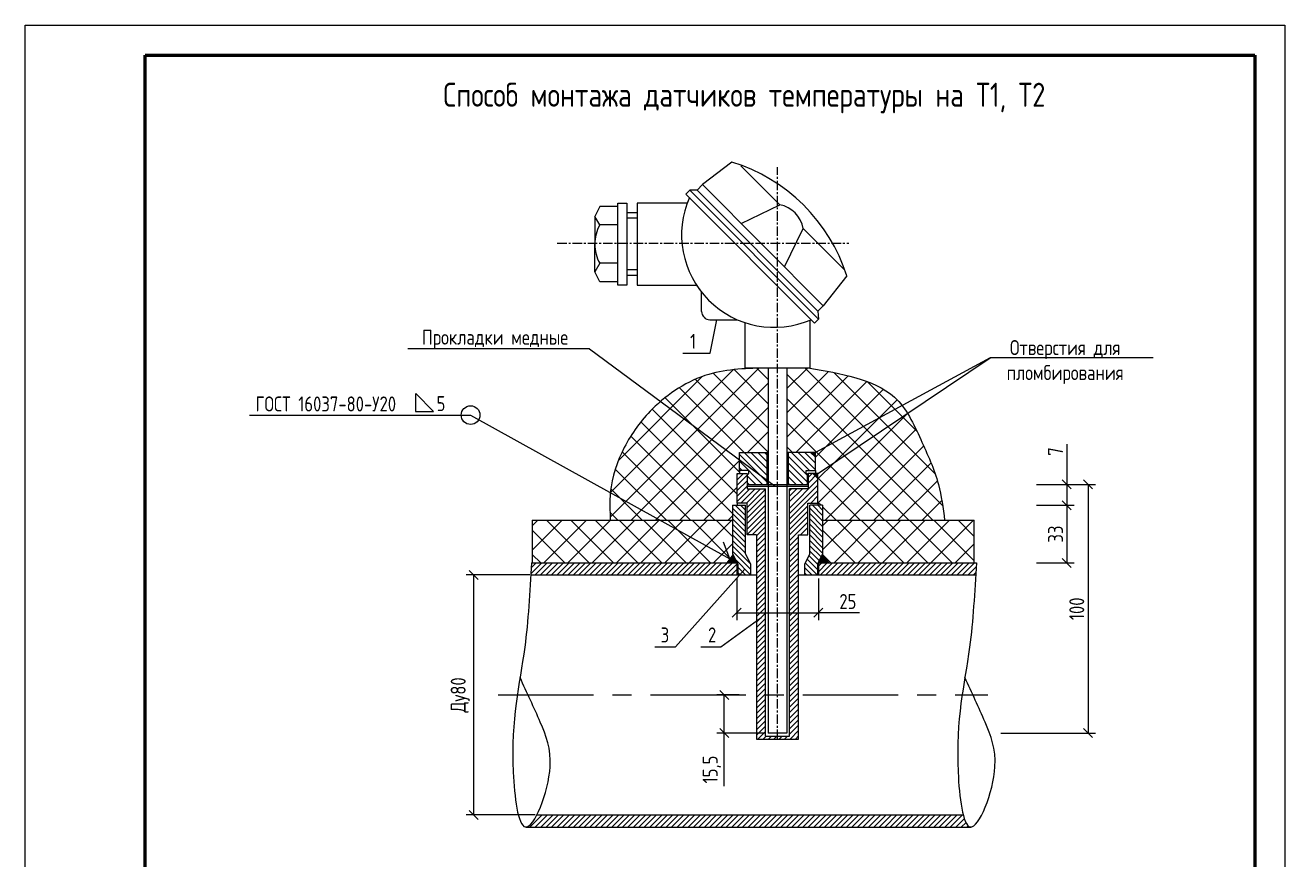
# Model space of a CAD drawing. Header units: millimetres. Extents: x -24312 to 142424, y -11214 to -5274.
# Drawn here: x 11041 to 15241, y -8054 to -5274 of the extents above; entities that cross this region are included whole.
import ezdxf

# ---------------------------------------------------------------- set-up
doc = ezdxf.new("R2010")
doc.units = ezdxf.units.MM
doc.linetypes.add('CENTER', pattern=[50.8, 31.75, -6.35, 6.35, -6.35])
doc.linetypes.add('K5LT_BASIC', pattern=[0])
doc.layers.get('0').update_dxf_attribs({"color": 250})
doc.layers.add('ВЫНОСКИ', color=250, linetype='Continuous')
doc.layers.add('Ось', color=250, linetype='CENTER')
doc.styles.add('ГОСТ 2.304', font='')
doc.styles.get('ГОСТ 2.304').set_extended_font_data('GOST 2.304 type A')
doc.dimstyles.new('1х20 ГОСТ', dxfattribs={"dimscale": 20, "dimtxt": 2.5, "dimasz": 1.5, "dimexe": 1.25, "dimexo": 0.625, "dimtad": 1, "dimdec": 0, "dimrnd": 5, "dimtxsty": 'ГОСТ 2.304', "dimblk": 'OBLIQUE', "dimcen": 1.5, "dimclrd": 256, "dimclre": 256, "dimclrt": 256, "dimadec": 0, "dimazin": 0, "dimtfac": 1, "dimtdec": 0, "dimtmove": 1, "dimatfit": 3, "dimfxl": 1.25, "dimlwd": -1, "dimarcsym": 0})

# ---------------------------------------------------------------- blocks, each defined once
blk = doc.blocks.new('_Oblique')
at = {"color": 0, "linetype": 'ByBlock', "lineweight": -2}
blk.add_line((-0.5, -0.5), (0.5, 0.5), dxfattribs=at)
blk = doc.blocks.new('*D224')
at = {"lineweight": -2, "ltscale": 0.3, "transparency": 16777216}
for p, q in [((12723.8, -7105), (12511.1, -7105)), ((12741.1, -7905), (12511.1, -7905))]:
    blk.add_line(p, q, dxfattribs=at)
at = {"ltscale": 0.3, "transparency": 16777216}
blk.add_line((12536.1, -7105), (12536.1, -7905), dxfattribs=at)
at = {"layer": 'Defpoints', "color": 0, "ltscale": 0.3, "transparency": 16777216}
for p in [(12736.3, -7105), (12536.1, -7905), (12753.6, -7905)]:
    blk.add_point(p, dxfattribs=at)
at = {"ltscale": 0.3, "transparency": 16777216, "xscale": 30, "yscale": 30, "zscale": 30}
for p, rotation in [((12536.1, -7105), 90), ((12536.1, -7905), 270)]:
    blk.add_blockref('_Oblique', p, dxfattribs=dict(at, rotation=rotation))
at = {"ltscale": 0.3, "transparency": 16777216, "insert": (12491.5, -7505), "char_height": 50, "attachment_point": 5, "rotation": 90, "style": 'ГОСТ 2.304'}
blk.add_mtext('Ду80', dxfattribs=at)
blk = doc.blocks.new('*D227')
at = {"lineweight": -2, "ltscale": 0.3, "transparency": 16777216}
for p, q in [((13421.9, -7505), (13346.8, -7505)), ((13505.7, -7632.3), (13346.8, -7632.3))]:
    blk.add_line(p, q, dxfattribs=at)
at = {"ltscale": 0.3, "transparency": 16777216}
for p, q in [((13371.8, -7632.3), (13371.8, -7505)), ((13371.8, -7808.9), (13371.8, -7632.3))]:
    blk.add_line(p, q, dxfattribs=at)
at = {"layer": 'Defpoints', "color": 0, "ltscale": 0.3, "transparency": 16777216}
for p in [(13371.8, -7505), (13434.4, -7505), (13518.2, -7632.3)]:
    blk.add_point(p, dxfattribs=at)
at = {"ltscale": 0.3, "transparency": 16777216, "xscale": 30, "yscale": 30, "zscale": 30}
for p, rotation in [((13371.8, -7505), 90), ((13371.8, -7632.3), 270)]:
    blk.add_blockref('_Oblique', p, dxfattribs=dict(at, rotation=rotation))
at = {"ltscale": 0.3, "transparency": 16777216, "insert": (13330.6, -7753.5), "char_height": 50, "width": 897.037, "attachment_point": 5, "rotation": 90, "style": 'ГОСТ 2.304'}
blk.add_mtext('15,5', dxfattribs=at)
blk = doc.blocks.new('*D225')
at = {"lineweight": -2, "ltscale": 0.3, "transparency": 16777216}
for p, q in [((14415.6, -6803.4), (14609.7, -6803.4)), ((14294.1, -7632.3), (14609.7, -7632.3))]:
    blk.add_line(p, q, dxfattribs=at)
at = {"ltscale": 0.3, "transparency": 16777216}
blk.add_line((14584.7, -6803.4), (14584.7, -7632.3), dxfattribs=at)
at = {"layer": 'Defpoints', "color": 0, "ltscale": 0.3, "transparency": 16777216}
for p in [(14403.1, -6803.4), (14281.6, -7632.3), (14584.7, -7632.3)]:
    blk.add_point(p, dxfattribs=at)
at = {"ltscale": 0.3, "transparency": 16777216, "xscale": 30, "yscale": 30, "zscale": 30}
for p, rotation in [((14584.7, -6803.4), 90), ((14584.7, -7632.3), 270)]:
    blk.add_blockref('_Oblique', p, dxfattribs=dict(at, rotation=rotation))
at = {"ltscale": 0.3, "transparency": 16777216, "insert": (14547.2, -7217.9), "char_height": 50, "attachment_point": 5, "rotation": 90, "style": 'ГОСТ 2.304'}
blk.add_mtext('100', dxfattribs=at)
blk = doc.blocks.new('*D226')
at = {"lineweight": -2, "ltscale": 0.3, "transparency": 16777216}
for p, q in [((14413.1, -6873.2), (14538.8, -6873.2)), ((14413.1, -7065), (14538.8, -7065))]:
    blk.add_line(p, q, dxfattribs=at)
at = {"ltscale": 0.3, "transparency": 16777216}
blk.add_line((14513.8, -6873.2), (14513.8, -7065), dxfattribs=at)
at = {"layer": 'Defpoints', "color": 0, "ltscale": 0.3, "transparency": 16777216}
for p in [(14400.6, -6873.2), (14400.6, -7065), (14513.8, -7065)]:
    blk.add_point(p, dxfattribs=at)
at = {"ltscale": 0.3, "transparency": 16777216, "xscale": 30, "yscale": 30, "zscale": 30}
for p, rotation in [((14513.8, -6873.2), 90), ((14513.8, -7065), 270)]:
    blk.add_blockref('_Oblique', p, dxfattribs=dict(at, rotation=rotation))
at = {"ltscale": 0.3, "transparency": 16777216, "insert": (14476.3, -6969.1), "char_height": 50, "attachment_point": 5, "rotation": 90, "style": 'ГОСТ 2.304'}
blk.add_mtext('33', dxfattribs=at)
blk = doc.blocks.new('*D228')
at = {"lineweight": -2, "ltscale": 0.3, "transparency": 16777216}
for p, q in [((13413.6, -7117.5), (13413.6, -7256.2)), ((13685.6, -7117.5), (13685.6, -7256.2))]:
    blk.add_line(p, q, dxfattribs=at)
at = {"ltscale": 0.3, "transparency": 16777216}
for p in [(13413.6, -7231.2), (13823.3, -7231.2)]:
    blk.add_line(p, (13685.6, -7231.2), dxfattribs=at)
at = {"layer": 'Defpoints', "color": 0, "ltscale": 0.3, "transparency": 16777216}
for p in [(13413.6, -7105), (13685.6, -7105), (13685.6, -7231.2)]:
    blk.add_point(p, dxfattribs=at)
at = {"ltscale": 0.3, "transparency": 16777216, "xscale": 30, "yscale": 30, "zscale": 30, "rotation": 180}
blk.add_blockref('_Oblique', (13413.6, -7231.2), dxfattribs=at)
at = {"ltscale": 0.3, "transparency": 16777216, "xscale": 30, "yscale": 30, "zscale": 30}
blk.add_blockref('_Oblique', (13685.6, -7231.2), dxfattribs=at)
at = {"ltscale": 0.3, "transparency": 16777216, "insert": (13784, -7193.7), "char_height": 50, "attachment_point": 5, "style": 'ГОСТ 2.304'}
blk.add_mtext('25', dxfattribs=at)
blk = doc.blocks.new('*D229')
at = {"ltscale": 0.3, "transparency": 16777216}
for p, q in [((14513.8, -6669), (14513.8, -6803.4)), ((14513.8, -6803.4), (14513.8, -6873.2))]:
    blk.add_line(p, q, dxfattribs=at)
at = {"lineweight": -2, "ltscale": 0.3, "transparency": 16777216}
for p, q in [((14413.1, -6803.4), (14538.8, -6803.4)), ((14413.1, -6873.2), (14538.8, -6873.2))]:
    blk.add_line(p, q, dxfattribs=at)
at = {"layer": 'Defpoints', "color": 0, "ltscale": 0.3, "transparency": 16777216}
for p in [(14400.6, -6803.4), (14400.6, -6873.2), (14513.8, -6873.2)]:
    blk.add_point(p, dxfattribs=at)
at = {"ltscale": 0.3, "transparency": 16777216, "xscale": 30, "yscale": 30, "zscale": 30}
for p, rotation in [((14513.8, -6803.4), 90), ((14513.8, -6873.2), 270)]:
    blk.add_blockref('_Oblique', p, dxfattribs=dict(at, rotation=rotation))
at = {"ltscale": 0.3, "transparency": 16777216, "insert": (14476.3, -6694), "char_height": 50, "attachment_point": 5, "rotation": 90, "style": 'ГОСТ 2.304'}
blk.add_mtext('7', dxfattribs=at)

msp = doc.modelspace()

# ---------------------------------------------------------------- hatches: boundary and pattern name
h = msp.add_hatch()
h.set_pattern_fill('ANSI37', color=256, scale=18, style=0)
h.set_pattern_definition([(45, (-322858.09, 67896.13), (-40.411153, 40.411153), []), (135, (-322858.09, 67896.13), (-40.411153, -40.411153), [])])
edge = h.paths.add_edge_path()
edge.add_spline(control_points=[(12991.872, -6830.655), (12988.997, -6861.222), (12990.435, -6892.087), (12991.872, -6922.953)], knot_values=[0, 0, 0, 0, 92.29725119, 92.29725119, 92.29725119, 92.29725119], degree=3, periodic=0)
edge.add_line((12991.872, -6922.953), (13158.532, -6922.953))
edge.add_line((13158.532, -6922.953), (12991.872, -6830.655))
edge = h.paths.add_edge_path()
edge.add_line((13414.908, -6767.653), (13422.767, -6767.653))
edge.add_line((13422.767, -6767.653), (13422.767, -6757.486))
edge.add_line((13422.767, -6757.486), (13422.767, -6721.772))
edge.add_line((13422.767, -6721.772), (13159.446, -6527.165))
edge.add_spline(control_points=[(13159.446, -6527.165), (13149.863, -6535.419), (13101.497, -6580.328), (13031.75, -6675.801), (12996.781, -6778.468), (12991.872, -6830.655)], knot_values=[383.06774583, 383.06774583, 383.06774583, 383.06774583, 420.41116189, 578.09240852, 735.6724424, 735.6724424, 735.6724424, 735.6724424], degree=3, periodic=0)
edge.add_line((12991.872, -6830.655), (13158.532, -6922.953))
edge.add_line((13158.532, -6922.953), (13399.214, -6922.953))
edge.add_line((13399.214, -6922.953), (13399.214, -6873.207))
edge.add_line((13399.214, -6873.207), (13414.908, -6873.207))
edge.add_line((13414.908, -6873.207), (13414.908, -6865.637))
edge.add_line((13414.908, -6865.637), (13414.908, -6767.653))
edge = h.paths.add_edge_path()
edge.add_spline(control_points=[(13518.183, -6415.977), (13450.709, -6417.121), (13321.129, -6419.32), (13206.564, -6486.584), (13159.446, -6527.165)], knot_values=[0, 0, 0, 0, 199.46601243, 383.06774583, 383.06774583, 383.06774583, 383.06774583], degree=3, periodic=0)
edge.add_line((13159.446, -6527.165), (13422.767, -6721.772))
edge.add_line((13422.767, -6721.772), (13422.767, -6697.145))
edge.add_line((13422.767, -6697.145), (13513.851, -6697.145))
edge.add_line((13513.851, -6697.145), (13518.183, -6697.145))
edge.add_line((13518.183, -6697.145), (13518.183, -6415.977))
edge = h.paths.add_edge_path()
edge.add_spline(control_points=[(13964.964, -6540.965), (13957.17, -6530.9), (13917.053, -6486.435), (13806.175, -6441.593), (13708.089, -6424.739), (13657.093, -6415.977)], knot_values=[0, 0, 0, 0, 38.67940045, 183.13910378, 339.5759765, 339.5759765, 339.5759765, 339.5759765], degree=3, periodic=0)
edge.add_line((13657.093, -6415.977), (13580.958, -6415.977))
edge.add_line((13580.958, -6415.977), (13580.958, -6697.09))
edge.add_line((13580.958, -6697.09), (13585.29, -6697.09))
edge.add_line((13585.29, -6697.09), (13676.375, -6697.145))
edge.add_line((13676.375, -6697.145), (13964.964, -6540.965))
edge = h.paths.add_edge_path()
edge.add_spline(control_points=[(13982.971, -6567.107), (13977.356, -6558.021), (13971.391, -6549.264), (13964.964, -6540.965)], knot_values=[339.5759765, 339.5759765, 339.5759765, 339.5759765, 371.46842585, 371.46842585, 371.46842585, 371.46842585], degree=3, periodic=0)
edge.add_line((13964.964, -6540.965), (13676.375, -6697.145))
edge.add_line((13676.375, -6697.145), (13676.375, -6757.486))
edge.add_line((13676.375, -6757.486), (13676.375, -6767.653))
edge.add_line((13676.375, -6767.653), (13684.239, -6767.653))
edge.add_line((13684.239, -6767.653), (13982.971, -6567.107))
edge = h.paths.add_edge_path()
edge.add_spline(control_points=[(14106.577, -6922.953), (14101.257, -6882.624), (14088.859, -6788.642), (14036.419, -6674.976), (13999.687, -6594.153), (13982.971, -6567.107)], knot_values=[371.46842585, 371.46842585, 371.46842585, 371.46842585, 492.62907425, 653.82085714, 748.76156236, 748.76156236, 748.76156236, 748.76156236], degree=3, periodic=0)
edge.add_line((13982.971, -6567.107), (13684.233, -6767.657))
edge.add_line((13684.233, -6767.657), (13684.233, -6865.637))
edge.add_line((13684.233, -6865.637), (13684.233, -6873.207))
edge.add_line((13684.233, -6873.207), (13699.928, -6873.207))
edge.add_line((13699.928, -6873.207), (13699.928, -6922.953))
edge.add_line((13699.928, -6922.953), (14106.577, -6922.953))
h = msp.add_hatch()
h.set_pattern_fill('ANSI31', color=256, scale=5, angle=90, style=0)
h.set_pattern_definition([(135, (-1374357.525, 344485.387), (-11.22532015, -11.22532015), [])])
h.paths.add_polyline_path([(13645.419, -6757.486), (13676.375, -6757.486), (13676.375, -6697.145), (13585.29, -6697.145), (13585.377, -6803.422), (13649.589, -6803.423), (13649.589, -6768.835), (13645.419, -6768.835)])
h.paths.add_polyline_path([(13513.851, -6697.145), (13422.767, -6697.145), (13422.767, -6757.486), (13453.723, -6757.486), (13453.723, -6768.835), (13449.552, -6768.835), (13449.552, -6803.418), (13513.764, -6803.42)])
msp.add_hatch(color=256).paths.add_polyline_path([(13658.995, -6697.145), (13676.375, -6713.243), (13676.375, -6697.145)])
h = msp.add_hatch(color=256)
h.paths.add_polyline_path([(13667.671, -6767.653), (13675.057, -6775.125), (13682.529, -6767.653)])
h.paths.add_polyline_path([(13684.233, -6767.653), (13682.529, -6767.653), (13675.057, -6775.125), (13684.233, -6784.406)])
h = msp.add_hatch()
h.set_pattern_fill('ANSI37', color=256, scale=18, style=0)
h.set_pattern_definition([(45, (-332144.32, 68620.003), (-40.411153, 40.411153), []), (135, (-332144.32, 68620.003), (-40.411153, -40.411153), [])])
h.paths.add_polyline_path([(13399.214, -6922.953), (12731.646, -6922.953), (12731.646, -7065.013), (13399.214, -7065.013)])
h = msp.add_hatch()
h.set_pattern_fill('ANSI37', color=256, scale=18, style=0)
h.set_pattern_definition([(45, (-331338.135, 68620.003), (-40.411153, 40.411153), []), (135, (-331338.135, 68620.003), (-40.411153, -40.411153), [])])
h.paths.add_polyline_path([(14205.401, -6922.953), (13699.928, -6922.953), (13699.928, -7065.013), (14205.401, -7065.013)])
at = {"ltscale": 0.3}
h = msp.add_hatch(color=256, dxfattribs=at)
h.dxf.hatch_style = 1
h.paths.add_polyline_path([(13400.815, -7037.771), (13380.092, -7065.013), (13413.565, -7065.013), (13413.565, -7074.973), (13416.747, -7072.396), (13416.747, -7069.143)])
h = msp.add_hatch(color=256, dxfattribs=at)
h.dxf.hatch_style = 1
h.paths.add_polyline_path([(13698.326, -7037.771), (13719.049, -7065.013), (13685.576, -7065.013), (13685.576, -7074.973), (13682.394, -7072.396), (13682.394, -7069.143)])

# ---------------------------------------------------------------- linework, layer by layer
at = {"linetype": 'K5LT_BASIC', "lineweight": 53}
for p, q in [((11440.885, -11113.68), (11440.885, -5373.68)), ((11440.885, -5373.68), (15140.885, -5373.68)), ((15140.885, -5373.68), (15140.885, -11113.68))]:
    msp.add_line(p, q, dxfattribs=at)
for p, q in [((13397.621, -5729.925), (13299.266, -5804.76)), ((13427.266, -5742.455), (13556.658, -5872.082)), ((13257.163, -5822.857), (13243.888, -5836.108)), ((13243.888, -5836.108), (13672.904, -6265.902)), ((13257.163, -5822.857), (13686.178, -6252.651)), ((13281.136, -5822.857), (13257.163, -5822.857)), ((13299.266, -5804.76), (13281.136, -5822.857)), ((13281.136, -5822.857), (13683.847, -6226.299)), ((13299.266, -5804.76), (13701.977, -6208.201)), ((12956.907, -5877.469), (12940.315, -5910.687)), ((13016.554, -5877.469), (12956.907, -5877.469)), ((13247.846, -5866.633), (13081.966, -5866.633)), ((13081.966, -5866.633), (13081.966, -6139.629)), ((12940.315, -5910.687), (12940.315, -6003.131)), ((12956.907, -5939.235), (12940.315, -5910.687)), ((13081.966, -5898.453), (13047.333, -5898.453)), ((13081.966, -5917.082), (13047.333, -5917.082)), ((13016.554, -5939.235), (12956.907, -5939.235)), ((13635.122, -5950.688), (13772.923, -6088.739)), ((12940.315, -6095.574), (12940.315, -6003.131)), ((12956.907, -6067.027), (12940.315, -6095.574)), ((13016.554, -6067.027), (12956.907, -6067.027)), ((13081.966, -6089.179), (13047.333, -6089.179)), ((12956.907, -6128.792), (12940.315, -6095.574)), ((13016.554, -6128.792), (12956.907, -6128.792)), ((13081.966, -6107.809), (13047.333, -6107.809)), ((13780.715, -6108.488), (13701.977, -6208.201)), ((13081.966, -6139.629), (13279.263, -6139.629)), ((13279.263, -6139.629), (13296.407, -6163.488)), ((13701.977, -6208.201), (13683.847, -6226.299)), ((13324.284, -6366.389), (13346.59, -6255.077)), ((13657.093, -6256.716), (13657.093, -6415.977)), ((13686.178, -6252.651), (13672.903, -6265.902)), ((13683.847, -6226.299), (13686.178, -6252.651)), ((13442.048, -6415.977), (13442.048, -6264.35)), ((12921.987, -6351.672), (12317.075, -6351.672)), ((12921.987, -6351.672), (13541.1, -6809.226)), ((13233.611, -6366.389), (13324.284, -6366.389)), ((14258.717, -6381.991), (13676.375, -6697.145)), ((13679.036, -6771.146), (14258.717, -6381.991)), ((14802.155, -6381.991), (14258.717, -6381.991)), ((13657.093, -6415.977), (13442.048, -6415.977)), ((13518.183, -6415.977), (13518.183, -7632.328)), ((13580.958, -6415.977), (13580.958, -7632.328)), ((13422.767, -6757.486), (13422.767, -6697.145)), ((13422.767, -6697.145), (13513.851, -6697.145)), ((13513.851, -6697.145), (13513.764, -6803.42)), ((13676.375, -6697.145), (13585.29, -6697.145)), ((13585.29, -6697.145), (13585.377, -6803.422)), ((13658.995, -6697.145), (13676.375, -6713.243)), ((13676.375, -6757.486), (13676.375, -6697.145)), ((13453.723, -6757.486), (13422.767, -6757.486)), ((13453.723, -6768.835), (13453.723, -6757.486)), ((13645.419, -6768.835), (13645.419, -6757.486)), ((13645.419, -6757.486), (13676.375, -6757.486)), ((13414.908, -6865.637), (13414.908, -6767.653)), ((13414.908, -6767.653), (13448.034, -6767.653)), ((13414.908, -6770.587), (13417.842, -6767.653)), ((13414.908, -6788.528), (13435.783, -6767.653)), ((13414.908, -6806.469), (13448.034, -6773.344)), ((13414.908, -6824.41), (13448.034, -6791.285)), ((13448.034, -6767.653), (13448.034, -6817.888)), ((13449.552, -6803.418), (13449.552, -6768.835)), ((13449.552, -6768.835), (13453.723, -6768.835)), ((13449.552, -6803.418), (13649.589, -6803.423)), ((13589.571, -6882.331), (13684.233, -6787.669)), ((13649.589, -6768.835), (13645.419, -6768.835)), ((13649.589, -6803.423), (13649.589, -6768.835)), ((13684.233, -6767.653), (13651.108, -6767.653)), ((13651.108, -6767.653), (13651.108, -6817.888)), ((13651.108, -6781.134), (13664.588, -6767.653)), ((13651.108, -6799.075), (13682.529, -6767.653)), ((13667.671, -6767.653), (13684.233, -6784.406)), ((13684.233, -6865.637), (13684.233, -6767.653)), ((13414.908, -6842.351), (13448.034, -6809.226)), ((13414.908, -6860.292), (13457.312, -6817.888)), ((13427.504, -6865.637), (13475.254, -6817.888)), ((13445.445, -6865.637), (13493.195, -6817.888)), ((13448.034, -6809.226), (13651.108, -6809.226)), ((13448.034, -6817.888), (13509.571, -6817.888)), ((13448.605, -6880.418), (13509.571, -6819.453)), ((13448.605, -6898.359), (13509.571, -6837.394)), ((13509.571, -7642.328), (13509.571, -6817.888)), ((13589.571, -6900.272), (13684.233, -6805.61)), ((13589.571, -7642.328), (13589.571, -6817.888)), ((13651.108, -6817.888), (13589.571, -6817.888)), ((13589.571, -6824.73), (13596.413, -6817.888)), ((13589.571, -6842.671), (13614.354, -6817.888)), ((13589.571, -6860.612), (13632.295, -6817.888)), ((13639.536, -6868.248), (13684.233, -6823.551)), ((13660.088, -6865.637), (13684.233, -6841.492)), ((13399.214, -6873.207), (13399.214, -7034.617)), ((13399.214, -6873.207), (13442.166, -6873.207)), ((13442.166, -6925.352), (13399.214, -6882.4)), ((13442.166, -6907.411), (13407.961, -6873.207)), ((13448.605, -6865.637), (13414.908, -6865.637)), ((13442.166, -6889.47), (13425.902, -6873.207)), ((13442.166, -7034.617), (13442.166, -6873.207)), ((13448.605, -6916.3), (13509.571, -6855.335)), ((13448.605, -6971.448), (13448.605, -6865.637)), ((13448.605, -6934.241), (13509.571, -6873.276)), ((13448.605, -6934.241), (13509.571, -6873.276)), ((13589.571, -6918.213), (13639.536, -6868.248)), ((13589.571, -6936.154), (13650.536, -6875.189)), ((13650.536, -6971.448), (13650.536, -6865.637)), ((13650.536, -6865.637), (13684.233, -6865.637)), ((13656.976, -7034.617), (13656.976, -6873.207)), ((13699.928, -6873.207), (13656.976, -6873.207)), ((13699.928, -6925.352), (13656.976, -6882.4)), ((13699.928, -6907.411), (13665.723, -6873.207)), ((13699.928, -6889.47), (13683.664, -6873.207)), ((13699.928, -6873.207), (13699.928, -7034.617)), ((12731.646, -6922.953), (13399.214, -6922.953)), ((13442.166, -6943.293), (13399.214, -6900.341)), ((13442.166, -6961.234), (13399.214, -6918.282)), ((13448.605, -6952.182), (13509.571, -6891.217)), ((13448.605, -6970.123), (13509.571, -6909.158)), ((13465.221, -6971.448), (13509.571, -6927.099)), ((13589.571, -6954.096), (13650.536, -6893.13)), ((13589.571, -6972.037), (13650.536, -6911.071)), ((13589.571, -6989.978), (13650.536, -6929.012)), ((13699.928, -6943.293), (13656.976, -6900.341)), ((13699.928, -6961.234), (13656.976, -6918.282)), ((13695.921, -6922.953), (14205.401, -6922.953)), ((14205.401, -7065.013), (14205.401, -6922.953)), ((13442.166, -6979.175), (13399.214, -6936.223)), ((13442.166, -6997.116), (13399.214, -6954.164)), ((13479.571, -6971.448), (13448.605, -6971.448)), ((13479.571, -6975.04), (13509.571, -6945.04)), ((13479.571, -6992.981), (13509.571, -6962.981)), ((13479.571, -6971.448), (13479.571, -7652.328)), ((13619.571, -7652.328), (13619.571, -6971.448)), ((13619.571, -6971.448), (13650.536, -6971.448)), ((13626.041, -6971.448), (13650.536, -6946.953)), ((13699.928, -6979.175), (13656.976, -6936.223)), ((13699.928, -6997.116), (13656.976, -6954.164)), ((13442.166, -7015.057), (13399.214, -6972.105)), ((13442.166, -7032.998), (13399.214, -6990.047)), ((13459.008, -7067.782), (13399.214, -7007.988)), ((13479.571, -7010.922), (13509.571, -6980.922)), ((13479.571, -7028.863), (13509.571, -6998.863)), ((13589.571, -7007.919), (13619.571, -6977.919)), ((13589.571, -7025.86), (13619.571, -6995.86)), ((13589.571, -7043.801), (13619.571, -7013.801)), ((13699.928, -7015.057), (13656.976, -6972.105)), ((13699.928, -7032.998), (13656.976, -6990.047)), ((13694.43, -7045.442), (13656.976, -7007.988)), ((13400.815, -7037.771), (13380.092, -7065.013)), ((13459.699, -7086.414), (13399.214, -7025.929)), ((13459.699, -7104.355), (13408.761, -7053.417)), ((13479.571, -7046.804), (13509.571, -7016.804)), ((13479.571, -7046.804), (13509.571, -7016.804)), ((13479.571, -7064.745), (13509.571, -7034.745)), ((13479.571, -7082.686), (13509.571, -7052.686)), ((13589.571, -7061.742), (13619.571, -7031.742)), ((13589.571, -7079.683), (13619.571, -7049.683)), ((13682.394, -7087.354), (13647.775, -7052.735)), ((13682.394, -7069.143), (13653.817, -7040.836)), ((13688.388, -7057.341), (13656.976, -7025.929)), ((13698.326, -7037.771), (13719.049, -7065.013)), ((12727.344, -7101.339), (12763.67, -7065.013)), ((12728.523, -7081.675), (12745.185, -7065.013)), ((12729.514, -7065.013), (13413.565, -7065.013)), ((12741.611, -7105.013), (12781.611, -7065.013)), ((12759.552, -7105.013), (12799.552, -7065.013)), ((12778.037, -7105.013), (12818.037, -7065.013)), ((12795.978, -7105.013), (12835.978, -7065.013)), ((12814.462, -7105.013), (12854.462, -7065.013)), ((12832.947, -7105.013), (12872.947, -7065.013)), ((12850.888, -7105.013), (12890.888, -7065.013)), ((12868.829, -7105.013), (12908.829, -7065.013)), ((12887.314, -7105.013), (12927.314, -7065.013)), ((12905.255, -7105.013), (12945.255, -7065.013)), ((12923.74, -7105.013), (12963.74, -7065.013)), ((12942.224, -7105.013), (12982.224, -7065.013)), ((12960.165, -7105.013), (13000.165, -7065.013)), ((12978.106, -7105.013), (13018.106, -7065.013)), ((12996.048, -7105.013), (13036.048, -7065.013)), ((13014.532, -7105.013), (13054.532, -7065.013)), ((13033.017, -7105.013), (13073.017, -7065.013)), ((13050.958, -7105.013), (13090.958, -7065.013)), ((13068.899, -7105.013), (13108.899, -7065.013)), ((13087.384, -7105.013), (13127.384, -7065.013)), ((13105.325, -7105.013), (13145.325, -7065.013)), ((13123.809, -7105.013), (13163.809, -7065.013)), ((13142.294, -7105.013), (13182.294, -7065.013)), ((13160.235, -7105.013), (13200.235, -7065.013)), ((13178.176, -7105.013), (13218.176, -7065.013)), ((13196.661, -7105.013), (13236.661, -7065.013)), ((13214.602, -7105.013), (13254.602, -7065.013)), ((13233.087, -7105.013), (13273.087, -7065.013)), ((13251.571, -7105.013), (13291.571, -7065.013)), ((13269.512, -7105.013), (13309.512, -7065.013)), ((13287.453, -7105.013), (13327.453, -7065.013)), ((13305.938, -7105.013), (13345.938, -7065.013)), ((13323.879, -7105.013), (13363.879, -7065.013)), ((13342.364, -7105.013), (13382.345, -7065.013)), ((13360.305, -7105.013), (13399.499, -7065.013)), ((13378.246, -7105.013), (13413.565, -7068.967)), ((13396.187, -7105.013), (13413.565, -7087.277)), ((13413.565, -7065.013), (13413.565, -7105.013)), ((13442.416, -7105.013), (13416.747, -7079.344)), ((13424.475, -7105.013), (13416.747, -7097.285)), ((13479.571, -7100.627), (13509.571, -7070.627)), ((13479.571, -7118.568), (13509.571, -7088.568)), ((13589.571, -7097.624), (13619.571, -7067.624)), ((13589.571, -7115.565), (13619.571, -7085.565)), ((13664.171, -7105.013), (13639.442, -7080.284)), ((13682.112, -7105.013), (13641.732, -7064.633)), ((13684.492, -7065.013), (14212.793, -7065.013)), ((13685.576, -7065.013), (13685.576, -7105.013)), ((13685.576, -7094.46), (13715.024, -7065.013)), ((13685.576, -7076.519), (13697.082, -7065.013)), ((13692.965, -7105.013), (13732.965, -7065.013)), ((13710.906, -7105.013), (13750.906, -7065.013)), ((13729.39, -7105.013), (13769.39, -7065.013)), ((13747.875, -7105.013), (13787.875, -7065.013)), ((13765.816, -7105.013), (13805.816, -7065.013)), ((13783.757, -7105.013), (13823.757, -7065.013)), ((13802.242, -7105.013), (13842.242, -7065.013)), ((13820.183, -7105.013), (13860.183, -7065.013)), ((13838.667, -7105.013), (13878.667, -7065.013)), ((13857.152, -7105.013), (13897.152, -7065.013)), ((13875.093, -7105.013), (13915.093, -7065.013)), ((13893.034, -7105.013), (13933.034, -7065.013)), ((13911.519, -7105.013), (13951.519, -7065.013)), ((13929.46, -7105.013), (13969.46, -7065.013)), ((13947.945, -7105.013), (13987.945, -7065.013)), ((13966.429, -7105.013), (14006.429, -7065.013)), ((13984.37, -7105.013), (14024.37, -7065.013)), ((14002.311, -7105.013), (14042.311, -7065.013)), ((14020.796, -7105.013), (14060.796, -7065.013)), ((14038.737, -7105.013), (14078.737, -7065.013)), ((14057.222, -7105.013), (14097.222, -7065.013)), ((14075.707, -7105.013), (14115.707, -7065.013)), ((14093.648, -7105.013), (14133.648, -7065.013)), ((14111.589, -7105.013), (14151.589, -7065.013)), ((14130.073, -7105.013), (14170.073, -7065.013)), ((14148.014, -7105.013), (14188.014, -7065.013)), ((14166.499, -7105.013), (14206.499, -7065.013)), ((14184.984, -7105.013), (14212.023, -7077.974)), ((14202.925, -7105.013), (14210.881, -7097.056)), ((12727.121, -7105.013), (13479.571, -7105.013)), ((13479.571, -7136.509), (13509.571, -7106.509)), ((13479.571, -7154.45), (13509.571, -7124.45)), ((13589.571, -7133.506), (13619.571, -7103.506)), ((13589.571, -7151.447), (13619.571, -7121.447)), ((13589.571, -7169.388), (13619.571, -7139.388)), ((13619.571, -7105.013), (14210.401, -7105.013)), ((13646.23, -7105.013), (13639.442, -7098.225)), ((13479.571, -7172.391), (13509.571, -7142.391)), ((13479.571, -7190.332), (13509.571, -7160.332)), ((13479.571, -7190.332), (13509.571, -7160.332)), ((13479.571, -7208.274), (13509.571, -7178.274)), ((13589.571, -7187.329), (13619.571, -7157.329)), ((13589.571, -7205.27), (13619.571, -7175.27)), ((13479.571, -7226.215), (13509.571, -7196.215)), ((13479.571, -7244.156), (13509.571, -7214.156)), ((13589.571, -7223.211), (13619.571, -7193.211)), ((13589.571, -7241.152), (13619.571, -7211.152)), ((13479.571, -7262.097), (13509.571, -7232.097)), ((13479.571, -7280.038), (13509.571, -7250.038)), ((13589.571, -7259.093), (13619.571, -7229.093)), ((13589.571, -7277.034), (13619.571, -7247.034)), ((13589.571, -7294.975), (13619.571, -7264.975)), ((13479.571, -7297.979), (13509.571, -7267.979)), ((13479.571, -7315.92), (13509.571, -7285.92)), ((13479.571, -7333.861), (13509.571, -7303.861)), ((13479.571, -7333.861), (13509.571, -7303.861)), ((13589.571, -7312.916), (13619.571, -7282.916)), ((13589.571, -7330.857), (13619.571, -7300.857)), ((13139.904, -7344.733), (13209.658, -7344.733)), ((13293.994, -7344.733), (13360.352, -7344.733)), ((13479.571, -7351.802), (13509.571, -7321.802)), ((13479.571, -7369.743), (13509.571, -7339.743)), ((13589.571, -7348.798), (13619.571, -7318.798)), ((13589.571, -7366.739), (13619.571, -7336.739)), ((13479.571, -7387.684), (13509.571, -7357.684)), ((13479.571, -7405.625), (13509.571, -7375.625)), ((13589.571, -7384.681), (13619.571, -7354.681)), ((13589.571, -7402.622), (13619.571, -7372.622)), ((13589.571, -7420.563), (13619.571, -7390.563)), ((13479.571, -7423.566), (13509.571, -7393.566)), ((13479.571, -7441.507), (13509.571, -7411.507)), ((13479.571, -7459.448), (13509.571, -7429.448)), ((13589.571, -7438.504), (13619.571, -7408.504)), ((13589.571, -7456.445), (13619.571, -7426.445)), ((13479.571, -7477.389), (13509.571, -7447.389)), ((13479.571, -7477.389), (13509.571, -7447.389)), ((13479.571, -7495.33), (13509.571, -7465.33)), ((13589.571, -7474.386), (13619.571, -7444.386)), ((13589.571, -7492.327), (13619.571, -7462.327)), ((13479.571, -7513.271), (13509.571, -7483.271)), ((13479.571, -7531.212), (13509.571, -7501.212)), ((13589.571, -7510.268), (13619.571, -7480.268)), ((13589.571, -7528.209), (13619.571, -7498.209)), ((13589.571, -7546.15), (13619.571, -7516.15)), ((13479.571, -7549.153), (13509.571, -7519.153)), ((13479.571, -7567.094), (13509.571, -7537.094)), ((13479.571, -7585.035), (13509.571, -7555.035)), ((13589.571, -7564.091), (13619.571, -7534.091)), ((13589.571, -7582.032), (13619.571, -7552.032)), ((13479.571, -7602.976), (13509.571, -7572.976)), ((13479.571, -7620.917), (13509.571, -7590.917)), ((13479.571, -7620.917), (13509.571, -7590.917)), ((13589.571, -7599.973), (13619.571, -7569.973)), ((13589.571, -7617.914), (13619.571, -7587.914)), ((13479.571, -7638.859), (13509.571, -7608.859)), ((13484.042, -7652.328), (13509.571, -7626.8)), ((13501.333, -7652.328), (13511.333, -7642.328)), ((13509.571, -7642.328), (13589.571, -7642.328)), ((13580.958, -7632.328), (13518.183, -7632.328)), ((13519.274, -7652.328), (13529.274, -7642.328)), ((13537.216, -7652.328), (13547.216, -7642.328)), ((13555.157, -7652.328), (13565.157, -7642.328)), ((13573.098, -7652.328), (13583.098, -7642.328)), ((13589.571, -7635.855), (13619.571, -7605.855)), ((13591.039, -7652.328), (13619.571, -7623.796)), ((13608.98, -7652.328), (13619.571, -7641.737)), ((13479.571, -7652.328), (13619.571, -7652.328)), ((12724.225, -7945.016), (12764.225, -7905.016)), ((12742.71, -7945.016), (12782.71, -7905.016)), ((12746.887, -7905.016), (14168.571, -7905.013)), ((12761.194, -7945.016), (12801.194, -7905.016)), ((12779.135, -7945.016), (12819.135, -7905.016)), ((12797.077, -7945.016), (12837.077, -7905.016)), ((12815.561, -7945.016), (12855.561, -7905.016)), ((12833.502, -7945.016), (12873.502, -7905.016)), ((12851.987, -7945.016), (12891.987, -7905.016)), ((12870.472, -7945.016), (12910.472, -7905.016)), ((12888.413, -7945.016), (12928.413, -7905.016)), ((12906.354, -7945.016), (12946.354, -7905.016)), ((12924.838, -7945.016), (12964.838, -7905.016)), ((12942.779, -7945.016), (12982.779, -7905.016)), ((12961.264, -7945.016), (13001.264, -7905.016)), ((12979.749, -7945.016), (13019.749, -7905.016)), ((12997.69, -7945.016), (13037.69, -7905.016)), ((13015.634, -7945.013), (13055.634, -7905.013)), ((13033.576, -7945.013), (13073.576, -7905.013)), ((13051.517, -7945.013), (13091.517, -7905.013)), ((13070.001, -7945.013), (13110.001, -7905.013)), ((13087.942, -7945.013), (13127.942, -7905.013)), ((13106.427, -7945.013), (13146.427, -7905.013)), ((13124.912, -7945.013), (13164.912, -7905.013)), ((13142.853, -7945.013), (13182.853, -7905.013)), ((13160.794, -7945.013), (13200.794, -7905.013)), ((13179.278, -7945.013), (13219.278, -7905.013)), ((13197.22, -7945.013), (13237.22, -7905.013)), ((13215.704, -7945.013), (13255.704, -7905.013)), ((13234.189, -7945.013), (13274.189, -7905.013)), ((13252.13, -7945.013), (13292.13, -7905.013)), ((13270.071, -7945.013), (13310.071, -7905.013)), ((13288.556, -7945.013), (13328.556, -7905.013)), ((13306.497, -7945.013), (13346.497, -7905.013)), ((13324.981, -7945.013), (13364.981, -7905.013)), ((13343.466, -7945.013), (13383.466, -7905.013)), ((13361.407, -7945.013), (13401.407, -7905.013)), ((13379.348, -7945.013), (13419.348, -7905.013)), ((13397.833, -7945.013), (13437.833, -7905.013)), ((13415.774, -7945.013), (13455.774, -7905.013)), ((13434.259, -7945.013), (13474.259, -7905.013)), ((13452.743, -7945.013), (13492.743, -7905.013)), ((13470.684, -7945.013), (13510.684, -7905.013)), ((13489.169, -7945.013), (13529.169, -7905.013)), ((13507.654, -7945.013), (13547.654, -7905.013)), ((13525.595, -7945.013), (13565.595, -7905.013)), ((13543.536, -7945.013), (13583.536, -7905.013)), ((13562.021, -7945.013), (13602.021, -7905.013)), ((13579.962, -7945.013), (13619.962, -7905.013)), ((13598.446, -7945.013), (13638.446, -7905.013)), ((13616.931, -7945.013), (13656.931, -7905.013)), ((13634.872, -7945.013), (13674.872, -7905.013)), ((13652.813, -7945.013), (13692.813, -7905.013)), ((13671.298, -7945.013), (13711.298, -7905.013)), ((13689.239, -7945.013), (13729.239, -7905.013)), ((13707.723, -7945.013), (13747.723, -7905.013)), ((13726.208, -7945.013), (13766.208, -7905.013)), ((13744.149, -7945.013), (13784.149, -7905.013)), ((13762.09, -7945.013), (13802.09, -7905.013)), ((13780.575, -7945.013), (13820.575, -7905.013)), ((13798.516, -7945.013), (13838.516, -7905.013)), ((13817.001, -7945.013), (13857.001, -7905.013)), ((13835.485, -7945.013), (13875.485, -7905.013)), ((13853.426, -7945.013), (13893.426, -7905.013)), ((13871.367, -7945.013), (13911.367, -7905.013)), ((13889.852, -7945.013), (13929.852, -7905.013)), ((13907.793, -7945.013), (13947.793, -7905.013)), ((13926.278, -7945.013), (13966.278, -7905.013)), ((13944.219, -7945.013), (13984.219, -7905.013)), ((13962.16, -7945.013), (14002.16, -7905.013)), ((13980.645, -7945.013), (14020.645, -7905.013)), ((13999.129, -7945.013), (14039.129, -7905.013)), ((14017.07, -7945.013), (14057.07, -7905.013)), ((14035.555, -7945.013), (14075.555, -7905.013)), ((14054.04, -7945.013), (14094.04, -7905.013)), ((14071.981, -7945.013), (14111.981, -7905.013)), ((14089.922, -7945.013), (14129.922, -7905.013)), ((14108.407, -7945.013), (14148.407, -7905.013)), ((14126.348, -7945.013), (14166.348, -7905.013)), ((14144.832, -7945.013), (14172.268, -7917.577)), ((14163.317, -7945.013), (14177.615, -7930.715)), ((12710.424, -7945.158), (14193.762, -7945.158)), ((14181.258, -7945.013), (14184.988, -7941.283))]:
    msp.add_line(p, q)
at = {"ltscale": 0.3}
for p, q in [((12342.866, -6560.622), (12342.866, -6500.622)), ((12402.863, -6560.629), (12342.866, -6500.622)), ((12342.863, -6560.622), (12402.863, -6560.629))]:
    msp.add_line(p, q, dxfattribs=at)
at = {"lineweight": 5}
for p, q in [((11788.747, -6572.59), (12526.056, -6572.684)), ((12526.056, -6572.684), (13390.454, -7051.392))]:
    msp.add_line(p, q, dxfattribs=at)
at = {"linetype": 'Continuous'}
msp.add_lwpolyline([(11040.885, -5273.68), (15240.885, -5273.68), (15240.885, -11213.68), (11040.885, -11213.68)], close=True, dxfattribs=at)
msp.add_lwpolyline([(13047.333, -5866.633), (13047.333, -6139.629), (13016.554, -6139.629), (13016.554, -5866.633)], close=True)
at = {"ltscale": 0.3}
for points in [[(13513.851, -6697.145), (13518.183, -6697.145)], [(13585.29, -6697.09), (13580.958, -6697.09)], [(13422.767, -6757.486), (13422.767, -6767.653)], [(13676.375, -6757.486), (13676.375, -6767.653)], [(13414.908, -6865.637), (13414.908, -6873.207)], [(13684.233, -6865.637), (13684.233, -6873.207)], [(12731.646, -6922.953), (12731.646, -7065.013)], [(13390.454, -7051.392), (13369.782, -6995.493)], [(13399.214, -7034.617), (13416.747, -7069.143)], [(13442.166, -7034.617), (13459.699, -7069.143)], [(13656.976, -7034.617), (13639.442, -7069.143)], [(13699.928, -7034.617), (13682.394, -7069.143)], [(13209.658, -7344.733), (13440.9, -7085.556)], [(13413.565, -7074.973), (13416.747, -7072.396)], [(13416.747, -7069.143), (13416.747, -7105.013)], [(13459.699, -7069.143), (13459.699, -7105.013)], [(13639.442, -7069.143), (13639.442, -7105.013)], [(13682.394, -7069.143), (13682.394, -7105.013)], [(13685.576, -7074.973), (13682.394, -7072.396)], [(13360.352, -7344.733), (13494.571, -7247.097)]]:
    msp.add_lwpolyline(points, dxfattribs=at)
msp.add_circle((12526.056, -6572.684), 31.195)
for centre, radius, start, end in [((13226.649, -6286.063), 581.826, 17.770448, 72.911172), ((13538.423, -5971.498), 308.92, 156.365971, 293.530188), ((13065.939, -6001.649), 125.633, 150.211266, 180.675573), ((13065.939, -6004.612), 125.633, 179.324427, 209.788734)]:
    msp.add_arc(centre, radius, start, end)
for points, knots in [([(13518.183, -6415.977), (13450.709, -6417.121), (13308.497, -6419.534), (13137.814, -6530.615), (13031.75, -6675.801), (12986.543, -6808.526), (12990.435, -6892.087), (12991.872, -6922.953)], [0, 0, 0, 0, 199.46601243, 420.41116189, 578.09240852, 735.6724424, 827.9696936, 827.9696936, 827.9696936, 827.9696936]), ([(13657.093, -6415.977), (13708.089, -6424.739), (13806.175, -6441.593), (13958.466, -6503.184), (14026.611, -6653.715), (14088.859, -6788.642), (14101.257, -6882.624), (14106.577, -6922.953)], [0, 0, 0, 0, 156.43687272, 300.89657606, 466.40913107, 627.60091397, 748.76156236, 748.76156236, 748.76156236, 748.76156236])]:
    msp.add_open_spline(points, degree=3, knots=knots, dxfattribs=at)
for points in [[(12729.514, -7065.013), (12723.746, -7162.113), (12709.421, -7403.278), (12646.658, -7627.212), (12696.583, -8053.323), (12819.491, -7746.053), (12759.256, -7594.284), (12714.197, -7497.557), (12690.874, -7447.488)], [(14212.793, -7065.013), (14207.025, -7162.113), (14192.701, -7403.278), (14129.938, -7627.212), (14179.863, -8053.323), (14302.771, -7746.053), (14242.535, -7594.284), (14197.477, -7497.557), (14174.153, -7447.488)]]:
    msp.add_open_spline(points, degree=3, knots=[0, 0, 0, 0, 281.78615045, 699.86307064, 887.09568899, 1104.31068929, 1256.17371335, 1419.13983914, 1419.13983914, 1419.13983914, 1419.13983914])
at = {"layer": 'ВЫНОСКИ'}
for p, q in [((13428.145, -5933.872), (13556.658, -5872.082)), ((13573.099, -6079.089), (13635.122, -5950.688)), ((13296.407, -6227.228), (13296.407, -6163.488)), ((13324.256, -6255.077), (13415.888, -6255.077))]:
    msp.add_line(p, q, dxfattribs=at)
for centre, radius, start, end in [((13538.372, -5968.798), 98.43, 10.60238, 79.293779), ((13324.256, -6227.228), 27.849, 180, 270)]:
    msp.add_arc(centre, radius, start, end, dxfattribs=at)
at = {"layer": 'Ось'}
for p, q in [((13549.571, -7652.328), (13549.571, -5746.883)), ((12815.22, -6000.168), (13787.25, -6000.168))]:
    msp.add_line(p, q, dxfattribs=at)
at = {"layer": 'Ось', "ltscale": 10}
msp.add_line((12618.042, -7505.013), (14250.671, -7505.013), dxfattribs=at)

# ---------------------------------------------------------------- texts
at = {"style": 'ГОСТ 2.304'}
msp.add_text('Способ монтажа датчиков температуры на Т1, Т2', height=80, dxfattribs=at).set_placement((12435.063, -5545.367))
at = {"color": 7, "style": 'ГОСТ 2.304'}
for s, p in [('5', (12412.617, -6559.413)), ('ГОСТ 16037-80-У20', (11808.805, -6560.543))]:
    msp.add_text(s, height=50, dxfattribs=at).set_placement(p)
at = {"char_height": 50, "width": 6892.14509, "attachment_point": 8, "style": 'ГОСТ 2.304'}
for s, insert in [('Прокладки медные', (12607.735, -6351.672)), ('1', (13267.858, -6351.814)), ('Отверстия для \\Pпломбирования', (14508.542, -6469.627)), ('3', (13174.151, -7330.158)), ('2', (13331.237, -7330.158))]:
    msp.add_mtext(s, dxfattribs=dict(at, insert=insert))

# ---------------------------------------------------------------- dimensions: what is measured, and where the dimension line sits
at = {"ltscale": 0.3}
for base, p1, p2, text, picture, middle in [((14513.784, -6873.207), (14400.591, -6803.423), (14400.591, -6873.207), '7', '*D229', (14513.374, -6694.03)), ((12536.129, -7905.016), (12736.275, -7105.013), (12753.555, -7905.016), 'Ду80', '*D224', (12536.129, -7505.015)), ((13371.804, -7505.013), (13518.183, -7632.328), (13434.357, -7505.013), '15,5', '*D227', (13366.486, -7753.515))]:
    dim = msp.add_linear_dim(base=base, p1=p1, p2=p2, angle=90, text=text, dimstyle='1х20 ГОСТ', dxfattribs=at)
    dim.commit()
    dim.dimension.update_dxf_attribs({"geometry": picture, "text_midpoint": middle, "dimtype": 160})
for base, p1, p2, text, picture, middle in [((14584.707, -7632.328), (14403.052, -6803.423), (14281.622, -7632.328), '100', '*D225', (14547.207, -7217.876)), ((14513.784, -7065.013), (14400.591, -6873.207), (14400.591, -7065.013), '33', '*D226', (14476.284, -6969.11))]:
    dim = msp.add_linear_dim(base=base, p1=p1, p2=p2, angle=90, text=text, dimstyle='1х20 ГОСТ', dxfattribs=at)
    dim.commit()
    dim.dimension.update_dxf_attribs({"geometry": picture, "text_midpoint": middle})
dim = msp.add_linear_dim(base=(13685.576, -7231.243), p1=(13413.565, -7105.013), p2=(13685.576, -7105.013), text='25', dimstyle='1х20 ГОСТ', dxfattribs=at)
dim.commit()
dim.dimension.update_dxf_attribs({"geometry": '*D228', "text_midpoint": (13784.025, -7227.461), "dimtype": 160})

doc.saveas('drawing.dxf')
